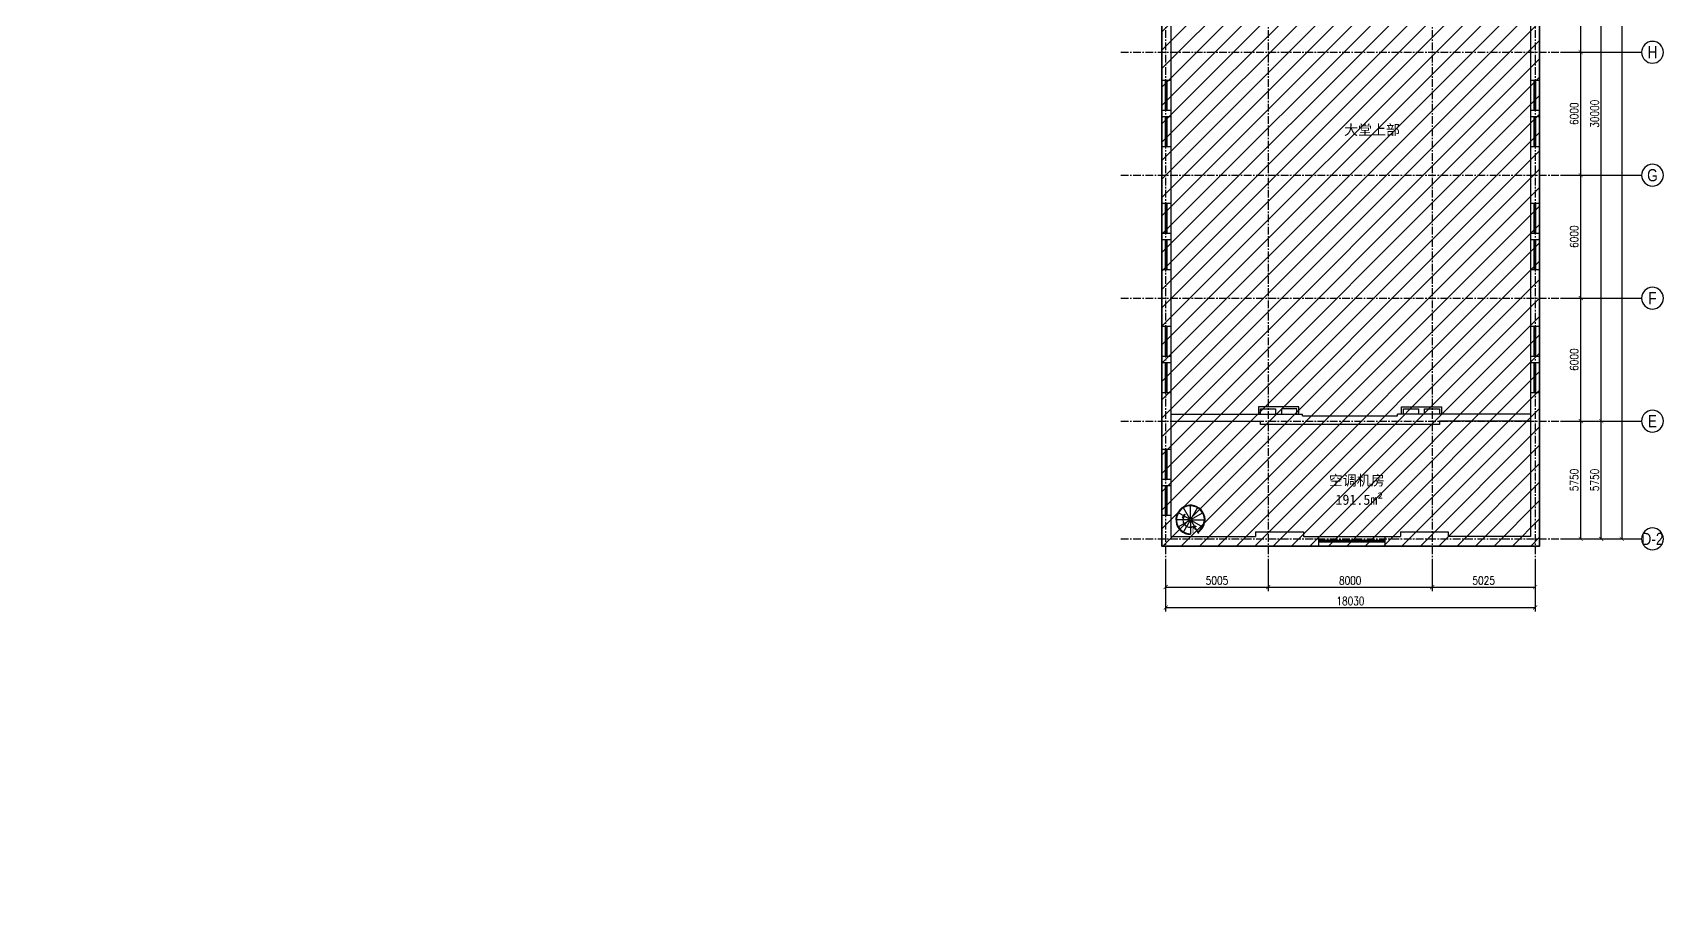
# Model space of a CAD drawing. Header units: millimetres. Extents: x -6028 to 253167, y -4970 to 98364.
# Drawn here: x 41098 to 120678, y 0 to 43179 of the extents above; entities that cross this region are included whole.
import ezdxf
from ezdxf.enums import TextEntityAlignment as Align

# ---------------------------------------------------------------- set-up
doc = ezdxf.new("R2010")
doc.units = ezdxf.units.MM
doc.linetypes.add('2F-I-AR$0$CENTER', pattern=[2, 1.25, -0.25, 0.25, -0.25])
doc.layers.get('DefPoints').update_dxf_attribs({"color": 250})
for name, color, linetype in [('2F-I-AR$0$0-建-楼梯', 1, 'Continuous'), ('2F-I-AR$0$0-建-轴号', 1, 'Continuous'), ('2F-I-AR$0$0-标注', 4, 'Continuous'), ('2F-I-AR$0$1-墙', 7, 'Continuous'), ('2F-I-AR$0$1-完成面', 3, 'Continuous'), ('2F-I-AR$0$1-窗', 2, 'Continuous'), ('2F-I-AR$0$A-stairs', 2, 'Continuous'), ('2F-I-AR$0$AXIS_TEXT', 7, 'Continuous'), ('2F-I-AR$0$GZET_DIM_1-200_平面尺寸标注', 1, 'Continuous')]:
    doc.layers.add(name, color=color, linetype=linetype)
doc.layers.add('2F-I-AR$0$GZET_COL_GRID_1-200_轴线', color=8, linetype='2F-I-AR$0$CENTER', lineweight=25)
doc.layers.add('2F-I-AR$0$I-SCOPE', color=252, linetype='Continuous', lineweight=35)
doc.styles.add('2F-I-AR$0$GZET-DIMT', font='romans.shx', dxfattribs={"width": 0.8})
doc.styles.add('2F-I-AR$0$GZET-HT', font='arial.ttf', dxfattribs={"width": 0.8})
doc.styles.add('2F-I-AR$0$MtXpl_', font='SimSun.ttf')
doc.styles.add('2F-I-AR$0$Standard', font='arial.ttf')
doc.dimstyles.new('2F-I-AR$0$GZET_200', dxfattribs={"dimscale": 200, "dimtxt": 2, "dimasz": 1, "dimexe": 1, "dimexo": 1.5, "dimgap": 0.6, "dimtad": 1, "dimdec": 0, "dimrnd": 0.005, "dimzin": 0, "dimdsep": 46, "dimtxsty": '2F-I-AR$0$GZET-DIMT', "dimblk": '2F-I-AR$0$_ArchTick', "dimcen": 0.125, "dimclrd": 1, "dimclre": 1, "dimclrt": 2, "dimadec": 0, "dimazin": 0, "dimtfac": 1, "dimtdec": 0, "dimtix": 1, "dimtmove": 2, "dimatfit": 3, "dimldrblk": '2F-I-AR$0$_Dot', "dimfxl": 1, "dimtvp": 1, "dimtolj": 1, "dimtzin": 0, "dimarcsym": 0})

# ---------------------------------------------------------------- blocks, each defined once
blk = doc.blocks.new('2F-I-AR$0$chuanghu1')
for p, q in [((0, 3230), (450, 3230)), ((0, 1770), (450, 1770)), ((0, 1460), (450, 1460)), ((0, 0), (450, 0))]:
    blk.add_line(p, q)
at = {"layer": '2F-I-AR$0$1-窗'}
for p, q in [((185, 3230), (185, 1770)), ((225, 3230), (225, 1770)), ((265, 3230), (265, 1770)), ((185, 1460), (185, 0)), ((225, 1460), (225, 0)), ((265, 1460), (265, 0))]:
    blk.add_line(p, q, dxfattribs=at)
blk = doc.blocks.new('2F-I-AR$0$_AXISO')
blk.add_circle((0, 0), 0.5)
at = {"layer": '2F-I-AR$0$AXIS_TEXT', "style": '2F-I-AR$0$GZET-HT', "width": 0.8}
blk.add_attdef('A', text='', height=0.56, dxfattribs=at).set_placement((0, 0), align=Align.MIDDLE_CENTER)
blk = doc.blocks.new('2F-I-AR$0$_ArchTick')
at = {"color": 2, "linetype": 'ByBlock', "const_width": 0.15}
blk.add_lwpolyline([(-0.5, -0.5), (0.5, 0.5)], dxfattribs=at)
blk = doc.blocks.new('*D259')
at = {"layer": '2F-I-AR$0$GZET_DIM_1-200_平面尺寸标注', "color": 1, "lineweight": -2, "transparency": 16777216}
for p, q in [((96390, 17164), (96390, 15920)), ((101395, 17164), (101395, 15920)), ((96390, 16120), (101395, 16120))]:
    blk.add_line(p, q, dxfattribs=at)
at = {"layer": 'DefPoints', "color": 0, "transparency": 16777216}
for p in [(96390, 17464), (101395, 17464), (101395, 16120)]:
    blk.add_point(p, dxfattribs=at)
at = {"layer": '2F-I-AR$0$GZET_DIM_1-200_平面尺寸标注', "color": 1, "lineweight": -2, "transparency": 16777216, "xscale": 200, "yscale": 200, "zscale": 200, "rotation": 180}
blk.add_blockref('2F-I-AR$0$_ArchTick', (96390, 16120), dxfattribs=at)
at = {"layer": '2F-I-AR$0$GZET_DIM_1-200_平面尺寸标注', "color": 1, "lineweight": -2, "transparency": 16777216, "xscale": 200, "yscale": 200, "zscale": 200}
blk.add_blockref('2F-I-AR$0$_ArchTick', (101395, 16120), dxfattribs=at)
at = {"layer": '2F-I-AR$0$GZET_DIM_1-200_平面尺寸标注', "color": 2, "transparency": 16777216, "insert": (98893, 16440), "char_height": 400, "attachment_point": 5, "style": '2F-I-AR$0$GZET-DIMT'}
blk.add_mtext('\\A1;5005', dxfattribs=at)
blk = doc.blocks.new('2F-I-AR$0$_Dot')
at = {"color": 0, "linetype": 'ByBlock', "lineweight": -2}
blk.add_line((-0.5, 0), (-1, 0), dxfattribs=at)
at = {"color": 0, "linetype": 'ByBlock', "const_width": 0.5}
blk.add_lwpolyline([(-0.25, 0, 1), (0.25, 0, 1)], format="xyb", close=True, dxfattribs=at)
blk = doc.blocks.new('*D260')
at = {"layer": '2F-I-AR$0$GZET_DIM_1-200_平面尺寸标注', "color": 1, "lineweight": -2, "transparency": 16777216}
for p, q in [((101395, 17164), (101395, 15920)), ((109395, 17164), (109395, 15920)), ((101395, 16120), (109395, 16120))]:
    blk.add_line(p, q, dxfattribs=at)
at = {"layer": 'DefPoints', "color": 0, "transparency": 16777216}
for p in [(101395, 17464), (109395, 17464), (109395, 16120)]:
    blk.add_point(p, dxfattribs=at)
at = {"layer": '2F-I-AR$0$GZET_DIM_1-200_平面尺寸标注', "color": 1, "lineweight": -2, "transparency": 16777216, "xscale": 200, "yscale": 200, "zscale": 200, "rotation": 180}
blk.add_blockref('2F-I-AR$0$_ArchTick', (101395, 16120), dxfattribs=at)
at = {"layer": '2F-I-AR$0$GZET_DIM_1-200_平面尺寸标注', "color": 1, "lineweight": -2, "transparency": 16777216, "xscale": 200, "yscale": 200, "zscale": 200}
blk.add_blockref('2F-I-AR$0$_ArchTick', (109395, 16120), dxfattribs=at)
at = {"layer": '2F-I-AR$0$GZET_DIM_1-200_平面尺寸标注', "color": 2, "transparency": 16777216, "insert": (105395, 16440), "char_height": 400, "attachment_point": 5, "style": '2F-I-AR$0$GZET-DIMT'}
blk.add_mtext('\\A1;8000', dxfattribs=at)
blk = doc.blocks.new('*D261')
at = {"layer": '2F-I-AR$0$GZET_DIM_1-200_平面尺寸标注', "color": 1, "lineweight": -2, "transparency": 16777216}
for p, q in [((109395, 17164), (109395, 15920)), ((114420, 17164), (114420, 15920)), ((109395, 16120), (114420, 16120))]:
    blk.add_line(p, q, dxfattribs=at)
at = {"layer": 'DefPoints', "color": 0, "transparency": 16777216}
for p in [(109395, 17464), (114420, 17464), (114420, 16120)]:
    blk.add_point(p, dxfattribs=at)
at = {"layer": '2F-I-AR$0$GZET_DIM_1-200_平面尺寸标注', "color": 1, "lineweight": -2, "transparency": 16777216, "xscale": 200, "yscale": 200, "zscale": 200, "rotation": 180}
blk.add_blockref('2F-I-AR$0$_ArchTick', (109395, 16120), dxfattribs=at)
at = {"layer": '2F-I-AR$0$GZET_DIM_1-200_平面尺寸标注', "color": 1, "lineweight": -2, "transparency": 16777216, "xscale": 200, "yscale": 200, "zscale": 200}
blk.add_blockref('2F-I-AR$0$_ArchTick', (114420, 16120), dxfattribs=at)
at = {"layer": '2F-I-AR$0$GZET_DIM_1-200_平面尺寸标注', "color": 2, "transparency": 16777216, "insert": (111908, 16440), "char_height": 400, "attachment_point": 5, "style": '2F-I-AR$0$GZET-DIMT'}
blk.add_mtext('\\A1;5025', dxfattribs=at)
blk = doc.blocks.new('*D262')
at = {"layer": '2F-I-AR$0$GZET_DIM_1-200_平面尺寸标注', "color": 1, "lineweight": -2, "transparency": 16777216}
for p, q in [((115746, 24220), (116845, 24220)), ((116645, 18470), (116645, 24220)), ((115746, 18470), (116845, 18470))]:
    blk.add_line(p, q, dxfattribs=at)
at = {"layer": 'DefPoints', "color": 0, "transparency": 16777216}
for p in [(115446, 24220), (116645, 24220), (115446, 18470)]:
    blk.add_point(p, dxfattribs=at)
at = {"layer": '2F-I-AR$0$GZET_DIM_1-200_平面尺寸标注', "color": 1, "lineweight": -2, "transparency": 16777216, "xscale": 200, "yscale": 200, "zscale": 200}
for p, rotation in [((116645, 24220), 90), ((116645, 18470), 270)]:
    blk.add_blockref('2F-I-AR$0$_ArchTick', p, dxfattribs=dict(at, rotation=rotation))
at = {"layer": '2F-I-AR$0$GZET_DIM_1-200_平面尺寸标注', "color": 2, "transparency": 16777216, "insert": (116325, 21345), "char_height": 400, "attachment_point": 5, "rotation": 90, "style": '2F-I-AR$0$GZET-DIMT'}
blk.add_mtext('\\A1;5750', dxfattribs=at)
blk = doc.blocks.new('*D263')
at = {"layer": '2F-I-AR$0$GZET_DIM_1-200_平面尺寸标注', "color": 1, "lineweight": -2, "transparency": 16777216}
for p, q in [((115746, 30220), (116845, 30220)), ((116645, 24220), (116645, 30220)), ((115746, 24220), (116845, 24220))]:
    blk.add_line(p, q, dxfattribs=at)
at = {"layer": 'DefPoints', "color": 0, "transparency": 16777216}
for p in [(115446, 30220), (116645, 30220), (115446, 24220)]:
    blk.add_point(p, dxfattribs=at)
at = {"layer": '2F-I-AR$0$GZET_DIM_1-200_平面尺寸标注', "color": 1, "lineweight": -2, "transparency": 16777216, "xscale": 200, "yscale": 200, "zscale": 200}
for p, rotation in [((116645, 30220), 90), ((116645, 24220), 270)]:
    blk.add_blockref('2F-I-AR$0$_ArchTick', p, dxfattribs=dict(at, rotation=rotation))
at = {"layer": '2F-I-AR$0$GZET_DIM_1-200_平面尺寸标注', "color": 2, "transparency": 16777216, "insert": (116325, 27220), "char_height": 400, "attachment_point": 5, "rotation": 90, "style": '2F-I-AR$0$GZET-DIMT'}
blk.add_mtext('\\A1;6000', dxfattribs=at)
blk = doc.blocks.new('*D264')
at = {"layer": '2F-I-AR$0$GZET_DIM_1-200_平面尺寸标注', "color": 1, "lineweight": -2, "transparency": 16777216}
for p, q in [((115746, 36220), (116845, 36220)), ((116645, 30220), (116645, 36220)), ((115746, 30220), (116845, 30220))]:
    blk.add_line(p, q, dxfattribs=at)
at = {"layer": 'DefPoints', "color": 0, "transparency": 16777216}
for p in [(115446, 36220), (116645, 36220), (115446, 30220)]:
    blk.add_point(p, dxfattribs=at)
at = {"layer": '2F-I-AR$0$GZET_DIM_1-200_平面尺寸标注', "color": 1, "lineweight": -2, "transparency": 16777216, "xscale": 200, "yscale": 200, "zscale": 200}
for p, rotation in [((116645, 36220), 90), ((116645, 30220), 270)]:
    blk.add_blockref('2F-I-AR$0$_ArchTick', p, dxfattribs=dict(at, rotation=rotation))
at = {"layer": '2F-I-AR$0$GZET_DIM_1-200_平面尺寸标注', "color": 2, "transparency": 16777216, "insert": (116325, 33220), "char_height": 400, "attachment_point": 5, "rotation": 90, "style": '2F-I-AR$0$GZET-DIMT'}
blk.add_mtext('\\A1;6000', dxfattribs=at)
blk = doc.blocks.new('*D265')
at = {"layer": '2F-I-AR$0$GZET_DIM_1-200_平面尺寸标注', "color": 1, "lineweight": -2, "transparency": 16777216}
for p, q in [((115746, 42220), (116845, 42220)), ((116645, 36220), (116645, 42220)), ((115746, 36220), (116845, 36220))]:
    blk.add_line(p, q, dxfattribs=at)
at = {"layer": 'DefPoints', "color": 0, "transparency": 16777216}
for p in [(115446, 42220), (116645, 42220), (115446, 36220)]:
    blk.add_point(p, dxfattribs=at)
at = {"layer": '2F-I-AR$0$GZET_DIM_1-200_平面尺寸标注', "color": 1, "lineweight": -2, "transparency": 16777216, "xscale": 200, "yscale": 200, "zscale": 200}
for p, rotation in [((116645, 42220), 90), ((116645, 36220), 270)]:
    blk.add_blockref('2F-I-AR$0$_ArchTick', p, dxfattribs=dict(at, rotation=rotation))
at = {"layer": '2F-I-AR$0$GZET_DIM_1-200_平面尺寸标注', "color": 2, "transparency": 16777216, "insert": (116325, 39220), "char_height": 400, "attachment_point": 5, "rotation": 90, "style": '2F-I-AR$0$GZET-DIMT'}
blk.add_mtext('\\A1;6000', dxfattribs=at)
blk = doc.blocks.new('*D266')
at = {"layer": '2F-I-AR$0$GZET_DIM_1-200_平面尺寸标注', "color": 1, "lineweight": -2, "transparency": 16777216}
for p, q in [((115746, 48220), (116845, 48220)), ((116645, 42220), (116645, 48220)), ((115746, 42220), (116845, 42220))]:
    blk.add_line(p, q, dxfattribs=at)
at = {"layer": 'DefPoints', "color": 0, "transparency": 16777216}
for p in [(115446, 48220), (116645, 48220), (115446, 42220)]:
    blk.add_point(p, dxfattribs=at)
at = {"layer": '2F-I-AR$0$GZET_DIM_1-200_平面尺寸标注', "color": 1, "lineweight": -2, "transparency": 16777216, "xscale": 200, "yscale": 200, "zscale": 200}
for p, rotation in [((116645, 48220), 90), ((116645, 42220), 270)]:
    blk.add_blockref('2F-I-AR$0$_ArchTick', p, dxfattribs=dict(at, rotation=rotation))
at = {"layer": '2F-I-AR$0$GZET_DIM_1-200_平面尺寸标注', "color": 2, "transparency": 16777216, "insert": (116325, 45220), "char_height": 400, "attachment_point": 5, "rotation": 90, "style": '2F-I-AR$0$GZET-DIMT'}
blk.add_mtext('\\A1;6000', dxfattribs=at)
blk = doc.blocks.new('*D273')
at = {"layer": '2F-I-AR$0$GZET_DIM_1-200_平面尺寸标注', "color": 1, "lineweight": -2, "transparency": 16777216}
for p, q in [((96390, 16877), (96390, 14920)), ((114420, 16617), (114420, 14920)), ((96390, 15120), (114420, 15120))]:
    blk.add_line(p, q, dxfattribs=at)
at = {"layer": 'DefPoints', "color": 0, "transparency": 16777216}
for p in [(96390, 17177), (114420, 16917), (114420, 15120)]:
    blk.add_point(p, dxfattribs=at)
at = {"layer": '2F-I-AR$0$GZET_DIM_1-200_平面尺寸标注', "color": 1, "lineweight": -2, "transparency": 16777216, "xscale": 200, "yscale": 200, "zscale": 200, "rotation": 180}
blk.add_blockref('2F-I-AR$0$_ArchTick', (96390, 15120), dxfattribs=at)
at = {"layer": '2F-I-AR$0$GZET_DIM_1-200_平面尺寸标注', "color": 1, "lineweight": -2, "transparency": 16777216, "xscale": 200, "yscale": 200, "zscale": 200}
blk.add_blockref('2F-I-AR$0$_ArchTick', (114420, 15120), dxfattribs=at)
at = {"layer": '2F-I-AR$0$GZET_DIM_1-200_平面尺寸标注', "color": 2, "transparency": 16777216, "insert": (105405, 15440), "char_height": 400, "attachment_point": 5, "style": '2F-I-AR$0$GZET-DIMT'}
blk.add_mtext('\\A1;18030', dxfattribs=at)
blk = doc.blocks.new('*D287')
at = {"layer": '2F-I-AR$0$GZET_DIM_1-200_平面尺寸标注', "color": 1, "lineweight": -2, "transparency": 16777216}
for p, q in [((115746, 24220), (117845, 24220)), ((117645, 18470), (117645, 24220)), ((115746, 18470), (117845, 18470))]:
    blk.add_line(p, q, dxfattribs=at)
at = {"layer": 'DefPoints', "color": 0, "transparency": 16777216}
for p in [(115446, 24220), (117645, 24220), (115446, 18470)]:
    blk.add_point(p, dxfattribs=at)
at = {"layer": '2F-I-AR$0$GZET_DIM_1-200_平面尺寸标注', "color": 1, "lineweight": -2, "transparency": 16777216, "xscale": 200, "yscale": 200, "zscale": 200}
for p, rotation in [((117645, 24220), 90), ((117645, 18470), 270)]:
    blk.add_blockref('2F-I-AR$0$_ArchTick', p, dxfattribs=dict(at, rotation=rotation))
at = {"layer": '2F-I-AR$0$GZET_DIM_1-200_平面尺寸标注', "color": 2, "transparency": 16777216, "insert": (117325, 21345), "char_height": 400, "attachment_point": 5, "rotation": 90, "style": '2F-I-AR$0$GZET-DIMT'}
blk.add_mtext('\\A1;5750', dxfattribs=at)
blk = doc.blocks.new('*D288')
at = {"layer": '2F-I-AR$0$GZET_DIM_1-200_平面尺寸标注', "color": 1, "lineweight": -2, "transparency": 16777216}
for p, q in [((115886, 54220), (117845, 54220)), ((117645, 24220), (117645, 54220)), ((115746, 24220), (117845, 24220))]:
    blk.add_line(p, q, dxfattribs=at)
at = {"layer": 'DefPoints', "color": 0, "transparency": 16777216}
for p in [(115586, 54220), (117645, 54220), (115446, 24220)]:
    blk.add_point(p, dxfattribs=at)
at = {"layer": '2F-I-AR$0$GZET_DIM_1-200_平面尺寸标注', "color": 1, "lineweight": -2, "transparency": 16777216, "xscale": 200, "yscale": 200, "zscale": 200}
for p, rotation in [((117645, 54220), 90), ((117645, 24220), 270)]:
    blk.add_blockref('2F-I-AR$0$_ArchTick', p, dxfattribs=dict(at, rotation=rotation))
at = {"layer": '2F-I-AR$0$GZET_DIM_1-200_平面尺寸标注', "color": 2, "transparency": 16777216, "insert": (117325, 39220), "char_height": 400, "attachment_point": 5, "rotation": 90, "style": '2F-I-AR$0$GZET-DIMT'}
blk.add_mtext('\\A1;30000', dxfattribs=at)
blk = doc.blocks.new('*D239')
at = {"layer": '2F-I-AR$0$GZET_DIM_1-200_平面尺寸标注', "color": 1, "lineweight": -2, "transparency": 16777216}
for p, q in [((116023, 84275), (118845, 84275)), ((118645, 84275), (118645, 18470)), ((115864, 18470), (118845, 18470))]:
    blk.add_line(p, q, dxfattribs=at)
at = {"layer": 'DefPoints', "color": 0, "transparency": 16777216}
for p in [(115723, 84275), (115564, 18470), (118645, 18470)]:
    blk.add_point(p, dxfattribs=at)
at = {"layer": '2F-I-AR$0$GZET_DIM_1-200_平面尺寸标注', "color": 1, "lineweight": -2, "transparency": 16777216, "xscale": 200, "yscale": 200, "zscale": 200}
for p, rotation in [((118645, 84275), 90), ((118645, 18470), 270)]:
    blk.add_blockref('2F-I-AR$0$_ArchTick', p, dxfattribs=dict(at, rotation=rotation))
at = {"layer": '2F-I-AR$0$GZET_DIM_1-200_平面尺寸标注', "color": 2, "transparency": 16777216, "insert": (118325, 51372), "char_height": 400, "attachment_point": 5, "rotation": 90, "style": '2F-I-AR$0$GZET-DIMT'}
blk.add_mtext('\\A1;65805', dxfattribs=at)
blk = doc.blocks.new('2F-I-AR')
at = {"layer": '2F-I-AR$0$0-建-楼梯'}
h = blk.add_hatch(color=256, dxfattribs=at)
h.dxf.hatch_style = 1
h.paths.add_polyline_path([(97208.2, 19503.8), (97319.4, 19671.5), (97261.2, 19481.1)])
at = {"layer": '2F-I-AR$0$I-SCOPE'}
h = blk.add_hatch(dxfattribs=at)
h.set_pattern_fill('ANSI31', color=256, scale=200)
h.paths.add_polyline_path([(114640, 84500), (0, 84500), (0, 0), (18450, 0), (18450, 2940), (27100, 2940), (27100, 0), (36480, 0), (36480, 18540), (18480, 18540), (18480, 66390), (96200, 66390), (96200, 18120), (114640, 18120)])
at = {"layer": '2F-I-AR$0$0-建-楼梯'}
blk.add_lwpolyline([(97208.2, 19503.8), (97319.4, 19671.5), (97261.2, 19481.1)], close=True, dxfattribs=at)
blk.add_arc((97600, 19405), 370, 166.685965, 284.163, dxfattribs=at)
at = {"layer": '2F-I-AR$0$0-建-轴号', "linetype": 'Continuous'}
for p, q in [((116645, 42220), (119611.7, 42220)), ((116645, 36220), (119611.7, 36220)), ((116645, 30220), (119611.7, 30220)), ((116645, 24220), (119611.7, 24220)), ((116645, 18470), (119611.7, 18470))]:
    blk.add_line(p, q, dxfattribs=at)
at = {"layer": '2F-I-AR$0$1-墙'}
for p, q in [((114640, 84500), (114640, 18120)), ((114190, 84050), (114190, 18590)), ((96650, 72515), (96650, 18590)), ((96200, 65940), (96200, 18120)), ((96650, 24560), (103070, 24560)), ((96650, 24210), (101025, 24210)), ((103070, 24470), (103070, 24560)), ((103070, 24470), (107710, 24470)), ((114190, 24560), (107710, 24560)), ((107710, 24470), (107710, 24560)), ((114190, 24210), (109755, 24210)), ((96650, 18590), (100770, 18590)), ((100770, 18820), (100770, 18590)), ((100770, 18820), (103110, 18820)), ((103110, 18820), (103110, 18590)), ((103110, 18590), (107850, 18590)), ((103865, 18120), (103865, 18590)), ((107095, 18120), (107095, 18590)), ((107850, 18820), (110170, 18820)), ((107850, 18820), (107850, 18590)), ((110170, 18820), (110170, 18590)), ((114190, 18590), (110170, 18590)), ((96200, 18120), (114640, 18120))]:
    blk.add_line(p, q, dxfattribs=at)
for points in [[(101025, 24560), (101025, 24820), (101755, 24820), (101755, 24560)], [(102785, 24560), (102785, 24820), (102045, 24820), (102045, 24560)], [(107995, 24560), (107995, 24820), (108735, 24820), (108735, 24560)], [(109025, 24560), (109025, 24820), (109755, 24820), (109755, 24560)], [(109755, 24060), (101025, 24060), (101025, 24210)], [(109755, 24210), (109755, 24060)]]:
    blk.add_lwpolyline(points, dxfattribs=at)
at = {"layer": '2F-I-AR$0$1-完成面'}
for points in [[(102885, 24560), (102885, 24920), (100925, 24920), (100925, 24560)], [(107895, 24560), (107895, 24920), (109855, 24920), (109855, 24560)]]:
    blk.add_lwpolyline(points, dxfattribs=at)
at = {"layer": '2F-I-AR$0$1-窗'}
for p, q in [((103865, 18405), (107095, 18405)), ((103865, 18365), (107095, 18365)), ((103865, 18325), (107095, 18325))]:
    blk.add_line(p, q, dxfattribs=at)
at = {"layer": '2F-I-AR$0$A-stairs'}
for p, q in [((97570, 19457), (97260, 19993.9)), ((97600, 19465), (97600, 20085)), ((97630, 19457), (97940, 19993.9)), ((97540, 19405), (96920, 19405)), ((97548, 19435), (97011.1, 19745)), ((97548, 19375), (97011.1, 19065)), ((97570, 19353), (97260, 18816.1)), ((97600, 19345), (97600, 18695)), ((97652, 19435), (98188.9, 19745)), ((97652, 19375), (98188.9, 19065)), ((97660, 19405), (98280, 19405))]:
    blk.add_line(p, q, dxfattribs=at)
blk.add_lwpolyline([(97596.1, 19411.7), (97790.2, 19075.6), (97858.1, 19100.1), (97738, 19030.7), (97804, 19051.6), (97984.3, 18739.4)], dxfattribs=at)
blk.add_circle((97600, 19405), 60, dxfattribs=at)
for radius in [710, 680]:
    blk.add_arc((97600, 19405), radius, 300, 270, dxfattribs=at)
at = {"layer": '2F-I-AR$0$GZET_COL_GRID_1-200_轴线', "ltscale": 300}
for p, q in [((96390, 86500), (96390, 16120)), ((101395, 86500), (101395, 16120)), ((109395, 86500), (109395, 16120)), ((114420, 86500), (114420, 16120)), ((94205, 42220), (116645, 42220)), ((94205, 36220), (116645, 36220)), ((94205, 30220), (116645, 30220)), ((94205, 24220), (116645, 24220)), ((94205, 18470), (116645, 18470))]:
    blk.add_line(p, q, dxfattribs=at)
at = {"layer": '2F-I-AR$0$I-SCOPE'}
blk.add_lwpolyline([(114640, 84500), (0, 84500), (0, 0), (18450, 0), (18450, 2940), (27100, 2940), (27100, 0), (36480, 0), (36480, 18540), (18480, 18540), (18480, 18540), (18480, 66390), (96200, 66390), (96200, 18120), (114640, 18120)], close=True, dxfattribs=at)
at = {"layer": '2F-I-AR$0$0-建-轴号', "linetype": 'Continuous'}
ref = blk.add_blockref('2F-I-AR$0$_AXISO', (120145, 42220), dxfattribs=dict(at, xscale=-1066.666666666667, yscale=1066.666666666667, zscale=0.6666666666666664, rotation=180))
ref.add_attrib('A', 'H', dxfattribs={"layer": '2F-I-AR$0$AXIS_TEXT', "height": 597.3, "style": '2F-I-AR$0$GZET-HT', "width": 0.8}).set_placement((120145, 42220), align=Align.MIDDLE_CENTER)
ref = blk.add_blockref('2F-I-AR$0$_AXISO', (120145, 36220), dxfattribs=dict(at, xscale=-1066.666666666667, yscale=1066.666666666667, zscale=0.6666666666666664, rotation=180))
ref.add_attrib('A', 'G', dxfattribs={"layer": '2F-I-AR$0$AXIS_TEXT', "height": 597.3, "style": '2F-I-AR$0$GZET-HT', "width": 0.8}).set_placement((120145, 36220), align=Align.MIDDLE_CENTER)
ref = blk.add_blockref('2F-I-AR$0$_AXISO', (120145, 30220), dxfattribs=dict(at, xscale=-1066.666666666667, yscale=1066.666666666667, zscale=0.6666666666666664, rotation=180))
ref.add_attrib('A', 'F', dxfattribs={"layer": '2F-I-AR$0$AXIS_TEXT', "height": 597.3, "style": '2F-I-AR$0$GZET-HT', "width": 0.8}).set_placement((120145, 30220), align=Align.MIDDLE_CENTER)
ref = blk.add_blockref('2F-I-AR$0$_AXISO', (120145, 24220), dxfattribs=dict(at, xscale=-1066.666666666667, yscale=1066.666666666667, zscale=0.6666666666666664, rotation=180))
ref.add_attrib('A', 'E', dxfattribs={"layer": '2F-I-AR$0$AXIS_TEXT', "height": 597.3, "style": '2F-I-AR$0$GZET-HT', "width": 0.8}).set_placement((120145, 24220), align=Align.MIDDLE_CENTER)
ref = blk.add_blockref('2F-I-AR$0$_AXISO', (120145, 18470), dxfattribs=dict(at, xscale=-1066.666666666667, yscale=1066.666666666667, zscale=0.6666666666666664, rotation=180))
ref.add_attrib('A', 'D-2', dxfattribs={"layer": '2F-I-AR$0$AXIS_TEXT', "height": 597.33, "style": '2F-I-AR$0$GZET-HT', "width": 0.8}).set_placement((120145, 18470), align=Align.MIDDLE_CENTER)
at = {"layer": '2F-I-AR$0$1-墙', "rotation": 180}
for p in [(96650, 40835), (114640, 40835), (96650, 34835), (114640, 34835), (96650, 28835), (114640, 28835), (96650, 22835)]:
    blk.add_blockref('2F-I-AR$0$chuanghu1', p, dxfattribs=at)
at = {"layer": '2F-I-AR$0$0-建-楼梯', "style": '2F-I-AR$0$Standard'}
blk.add_text('下', height=300, dxfattribs=at).set_placement((97527.7, 18779))
at = {"layer": '2F-I-AR$0$0-标注', "style": '2F-I-AR$0$MtXpl_'}
for s, p in [('大堂上部', (105095.1, 38181.1)), ('空调机房', (104353.4, 21077.8)), ('191.5m²', (104676.1, 20134.8))]:
    blk.add_text(s, height=500, dxfattribs=at).set_placement(p)
at = {"layer": '2F-I-AR$0$GZET_DIM_1-200_平面尺寸标注'}
for base, p1, p2, angle, picture, middle in [((118645, 18470), (115723, 84275), (115564.1, 18470), 90, '*D239', (118325, 51372.5)), ((117645, 54220), (115446.1, 24220), (115585.9, 54220), 90, '*D288', (117325, 39220)), ((116645, 48220), (115446.1, 42220), (115446.1, 48220), 270, '*D266', (116325, 45220)), ((116645, 42220), (115446.1, 36220), (115446.1, 42220), 270, '*D265', (116325, 39220)), ((116645, 36220), (115446.1, 30220), (115446.1, 36220), 270, '*D264', (116325, 33220)), ((116645, 30220), (115446.1, 24220), (115446.1, 30220), 270, '*D263', (116325, 27220)), ((116645, 24220), (115446.1, 18470), (115446.1, 24220), 270, '*D262', (116325, 21345)), ((117645, 24220), (115446.1, 18470), (115446.1, 24220), 90, '*D287', (117325, 21345))]:
    dim = blk.add_linear_dim(base=base, p1=p1, p2=p2, angle=angle, dimstyle='2F-I-AR$0$GZET_200', dxfattribs=at)
    dim.commit()
    dim.dimension.update_dxf_attribs({"geometry": picture, "text_midpoint": middle})
for base, p1, p2, picture, middle in [((101395, 16120), (96390, 17464.4), (101395, 17464.4), '*D259', (98892.5, 16440)), ((114420, 15120), (96390, 17177.1), (114420, 16916.5), '*D273', (105405, 15440)), ((109395, 16120), (101395, 17464.4), (109395, 17464.4), '*D260', (105395, 16440)), ((114420, 16120), (109395, 17464.4), (114420, 17464.4), '*D261', (111907.5, 16440))]:
    dim = blk.add_linear_dim(base=base, p1=p1, p2=p2, dimstyle='2F-I-AR$0$GZET_200', dxfattribs=at)
    dim.commit()
    dim.dimension.update_dxf_attribs({"geometry": picture, "text_midpoint": middle})

msp = doc.modelspace()

# ---------------------------------------------------------------- block references
msp.add_blockref('2F-I-AR', (0, 0))

doc.saveas('drawing.dxf')
